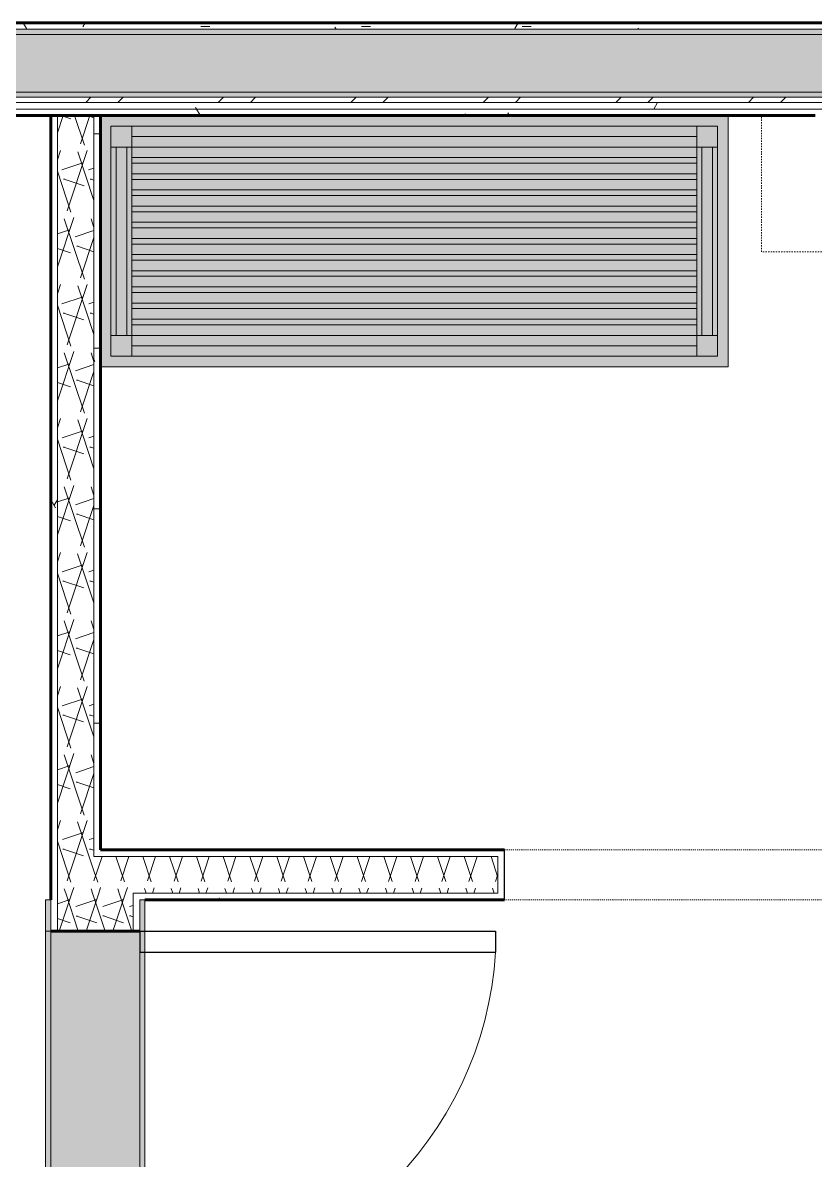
# Model space of a CAD drawing. Header units: inches. Extents: x -4110 to -1807, y 9775 to 11251.
# Drawn here: x -3662.5 to -3586.7, y 10244.3 to 10353 of the extents above; entities that cross this region are included whole.
import ezdxf

# ---------------------------------------------------------------- set-up
doc = ezdxf.new("R2010")
doc.units = ezdxf.units.IN
doc.header["$MEASUREMENT"] = 0
doc.linetypes.add('Dash', pattern=[0.25, 0.125, -0.125])
doc.linetypes.add('Overhead', pattern=[0.15625, 0.09375, -0.0625])
for name, color, linetype, lineweight in [('0-1', 7, 'Continuous', 5), ('0-2', 10, 'Continuous', 18), ('A-DETL-MEDM-1', 50, 'Continuous', 30), ('A-DETL-MEDM-2', 33, 'Overhead', 9), ('A-DOOR-3', 7, 'Continuous', 9), ('A-DOOR-4', 50, 'Continuous', 30), ('A-DOOR-FRAM-1', 31, 'Continuous', 18), ('A-DOOR-FRAM-2', 7, 'Continuous', 9), ('A-WALL', 113, 'Continuous', 18), ('A-WALL-3', 250, 'Continuous', 60), ('A-WALL-4', 10, 'Continuous', 18), ('A-WALL-PATT-1', 7, 'Continuous', 9), ('A-WALL-PATT-2', 253, 'Continuous', 9), ('A-WALL-PATT-4', 111, 'Continuous', 9), ('I-WALL-1', 8, 'Continuous', 5), ('I-WALL-2', 250, 'Continuous', 60), ('I-WALL-3', 10, 'Continuous', 18), ('I-WALL-4', 2, 'Continuous', 5), ('I-WALL-5', 2, 'Continuous', 60), ('Q-CASE-1', 90, 'Continuous', 9), ('Q-CASE-2', 127, 'Continuous', 9), ('Q-CASE-3', 7, 'Continuous', 9), ('Q-CASE-4', 7, 'Dash', 9)]:
    doc.layers.add(name, color=color, linetype=linetype, lineweight=lineweight)
pattern_1 = [(0, (0, 0), (20.48, 5.12), [0.845, -14.515, 0.845, -14.515, -81.92]), (0, (0, 0), (20.48, 5.12), [-30.72, 0.845, -29.875, 0.845, -14.515, -35.84]), (0, (0, 0), (20.48, 5.12), [-76.8, 0.845, -9.395, 0.845, -24.755]), (120, (7.68, 2.56), (-14.67405, 15.1762003), [0.845, -14.515, 0.845, -14.515, -81.92]), (120, (7.68, 2.56), (-14.67405, 15.1762003), [-30.72, 0.845, -29.875, 0.845, -14.515, -35.84]), (120, (7.68, 2.56), (-14.67405, 15.1762003), [-76.8, 0.845, -9.395, 0.845, -24.755]), (240, (10.24, 12.8), (-5.80595, -20.2962003), [0.845, -14.515, 0.845, -14.515, -81.92]), (240, (10.24, 12.8), (-5.80595, -20.2962003), [-30.72, 0.845, -29.875, 0.845, -14.515, -35.84]), (240, (10.24, 12.8), (-5.80595, -20.2962003), [-76.8, 0.845, -9.395, 0.845, -24.755])]
pattern_2 = [(161.57, (0.32, 0.32), (-2.560496185, -0.000537386), [0, -18.214, 2.022, 0]), (18.43, (-0.32, 0.32), (-2.560496185, 0.000537386), [0, -18.214, 2.022, 0]), (108.43, (0.32, 0.32), (1.27922091, -6.400876726), [6.07, -14.166]), (71.57, (-0.32, 0.32), (1.27922091, 6.400876726), [6.07, -14.166])]

# ---------------------------------------------------------------- blocks, each defined once
blk = doc.blocks.new('Door-Opening - CLEAR OPENING - 34_ x 80_-3928451-ENLARGED RCP - 2ND FLOOR PLAN - WEST')
at = {"layer": 'A-DETL-MEDM-1'}
for p, q in [((-17.32, -2.38), (-17.32, 2.37)), ((16.68, 2.37), (16.68, -2.38))]:
    blk.add_line(p, q, dxfattribs=at)
at = {"layer": 'A-DETL-MEDM-2'}
for p, q in [((-17.32, 2.37), (16.68, 2.37)), ((16.68, -2.38), (-17.32, -2.38))]:
    blk.add_line(p, q, dxfattribs=at)
blk = doc.blocks.new('Bath Vanity - Bath Vanity 60_-3668790-ENLARGED RCP - 2ND FLOOR PLAN - WEST')
at = {"layer": 'Q-CASE-1'}
h = blk.add_hatch(color=256, dxfattribs=at)
h.paths.add_polyline_path([(30.74, 0), (30.74, 24), (-29.26, 24), (-29.26, 0), (29.74, 0)], flags=0)
h.paths.add_polyline_path([(29.74, 2), (29.74, 1), (-28.26, 1), (-28.26, 23), (29.74, 23), (29.74, 3)], flags=0)
h.paths.add_polyline_path([(27.74, 17.91), (27.74, 18.45), (-26.26, 18.45), (-26.26, 17.91), (25.28, 17.91)], flags=0)
h.paths.add_polyline_path([(27.74, 11.73), (27.74, 12.27), (-26.26, 12.27), (-26.26, 11.73), (25.28, 11.73)], flags=0)
h.paths.add_polyline_path([(27.74, 10.18), (27.74, 10.73), (-26.26, 10.73), (-26.26, 10.18), (25.28, 10.18)], flags=0)
h.paths.add_polyline_path([(27.74, 8.64), (27.74, 9.18), (-26.26, 9.18), (-26.26, 8.64), (25.28, 8.64)], flags=0)
h.paths.add_polyline_path([(27.74, 20), (-26.26, 20), (-26.26, 19.45), (27.74, 19.45)], flags=0)
h.paths.add_polyline_path([(27.74, 2), (27.74, 3), (-26.26, 3), (-26.26, 2), (25.28, 2)], flags=0)
h.paths.add_polyline_path([(27.74, 14.82), (27.74, 15.36), (-26.26, 15.36), (-26.26, 14.82), (25.28, 14.82)], flags=0)
h.paths.add_polyline_path([(27.74, 13.82), (-26.26, 13.82), (-26.26, 13.27), (27.74, 13.27)], flags=0)
h.paths.add_polyline_path([(27.74, 4.55), (-26.26, 4.55), (-26.26, 4), (27.74, 4)], flags=0)
h.paths.add_polyline_path([(27.74, 7.09), (27.74, 7.64), (-26.26, 7.64), (-26.26, 7.09), (25.28, 7.09)], flags=0)
h.paths.add_polyline_path([(27.74, 16.36), (27.74, 16.91), (-26.26, 16.91), (-26.26, 16.36), (25.28, 16.36)], flags=0)
h.paths.add_polyline_path([(27.74, 5.55), (27.74, 6.09), (-26.26, 6.09), (-26.26, 5.55), (25.28, 5.55)], flags=0)
h.paths.add_polyline_path([(27.74, 21), (27.74, 22), (-26.26, 22), (-26.26, 21), (25.28, 21)], flags=0)
at = {"layer": 'Q-CASE-2'}
h = blk.add_hatch(color=256, dxfattribs=at)
h.paths.add_polyline_path([(29.74, 2), (29.74, 3), (27.74, 3), (27.74, 1), (29.74, 1)], flags=0)
h.paths.add_polyline_path([(29.74, 21), (29.74, 23), (27.74, 23), (27.74, 21), (29.24, 21)], flags=0)
h.paths.add_polyline_path([(-26.26, 2), (-26.26, 3), (-28.26, 3), (-28.26, 1), (-26.26, 1)], flags=0)
h.paths.add_polyline_path([(-26.26, 21), (-26.26, 23), (-28.26, 23), (-28.26, 21), (-26.76, 21)], flags=0)
for points in [[(27.74, 22), (27.74, 23), (-26.26, 23), (-26.26, 22), (25.28, 22)], [(-27.76, 18.45), (-27.76, 21), (-28.26, 21), (-28.26, 3), (-27.76, 3), (-27.76, 17.91)], [(-26.76, 6.09), (-26.76, 21), (-27.76, 21), (-27.76, 3), (-26.76, 3), (-26.76, 5.55)], [(-26.26, 6.09), (-26.26, 21), (-26.76, 21), (-26.76, 3), (-26.26, 3), (-26.26, 5.55)], [(27.74, 20), (27.74, 21), (-26.26, 21), (-26.26, 20), (26.74, 20)], [(28.24, 6.09), (28.24, 21), (27.74, 21), (27.74, 3), (28.24, 3), (28.24, 5.55)], [(29.24, 12.27), (29.24, 21), (28.24, 21), (28.24, 3), (29.24, 3), (29.24, 11.75)], [(29.74, 3), (29.74, 21), (29.24, 21), (29.24, 3)], [(27.74, 18.45), (27.74, 19.45), (-26.26, 19.45), (-26.26, 18.45), (25.28, 18.45)], [(27.74, 16.91), (27.74, 17.91), (-26.26, 17.91), (-26.26, 16.91), (25.28, 16.91)], [(27.74, 15.36), (27.74, 16.36), (-26.26, 16.36), (-26.26, 15.36), (25.28, 15.36)], [(27.74, 13.82), (27.74, 14.82), (-26.26, 14.82), (-26.26, 13.82), (25.28, 13.82)], [(27.74, 12.27), (27.74, 13.27), (-26.26, 13.27), (-26.26, 12.27), (25.28, 12.27)], [(27.74, 10.73), (27.74, 11.73), (-26.26, 11.73), (-26.26, 10.73), (25.28, 10.73)], [(27.74, 9.18), (27.74, 10.18), (-26.26, 10.18), (-26.26, 9.18), (25.28, 9.18)], [(27.74, 7.64), (27.74, 8.64), (-26.26, 8.64), (-26.26, 7.64), (25.28, 7.64)], [(27.74, 7.09), (-26.26, 7.09), (-26.26, 6.09), (27.74, 6.09), (27.74, 6.87)], [(27.74, 4.55), (27.74, 5.55), (-26.26, 5.55), (-26.26, 4.55), (25.28, 4.55)], [(27.74, 3), (27.74, 4), (-26.26, 4), (-26.26, 3), (25.28, 3)], [(27.74, 2), (-26.26, 2), (-26.26, 1), (27.74, 1)]]:
    blk.add_hatch(color=256, dxfattribs=at).paths.add_polyline_path(points, flags=0)
at = {"layer": 'Q-CASE-3'}
for p, q in [((-29.26, 0), (-29.26, 24)), ((-29.26, 24), (30.74, 24)), ((-28.26, 21), (-28.26, 23)), ((-28.26, 23), (-26.26, 23)), ((-26.26, 23), (27.74, 23)), ((-26.26, 23), (-26.26, 21)), ((27.74, 21), (27.74, 23)), ((27.74, 23), (29.74, 23)), ((29.74, 23), (29.74, 21)), ((-26.26, 22), (27.74, 22)), ((-28.26, 21), (-28.26, 3)), ((-26.26, 21), (-28.26, 21)), ((-27.76, 21), (-27.76, 3)), ((-26.76, 21), (-26.76, 3)), ((27.74, 21), (-26.26, 21)), ((-26.26, 21), (-26.26, 3)), ((27.74, 21), (27.74, 3)), ((29.74, 21), (27.74, 21)), ((28.24, 21), (28.24, 3)), ((29.24, 21), (29.24, 3)), ((29.74, 21), (29.74, 3)), ((-26.26, 20), (27.74, 20)), ((27.74, 19.45), (-26.26, 19.45)), ((-26.26, 18.45), (27.74, 18.45)), ((27.74, 17.91), (-26.26, 17.91)), ((-26.26, 16.91), (27.74, 16.91)), ((27.74, 16.36), (-26.26, 16.36)), ((-26.26, 15.36), (27.74, 15.36)), ((27.74, 14.82), (-26.26, 14.82)), ((-26.26, 13.82), (27.74, 13.82)), ((27.74, 13.27), (-26.26, 13.27)), ((-26.26, 12.27), (27.74, 12.27)), ((27.74, 11.73), (-26.26, 11.73)), ((-26.26, 10.73), (27.74, 10.73)), ((27.74, 10.18), (-26.26, 10.18)), ((-26.26, 9.18), (27.74, 9.18)), ((27.74, 8.64), (-26.26, 8.64)), ((-26.26, 7.64), (27.74, 7.64)), ((27.74, 7.09), (-26.26, 7.09)), ((-26.26, 6.09), (27.74, 6.09)), ((27.74, 5.55), (-26.26, 5.55)), ((-26.26, 4.55), (27.74, 4.55)), ((27.74, 4), (-26.26, 4)), ((-28.26, 1), (-28.26, 3)), ((-28.26, 3), (-26.26, 3)), ((-26.26, 3), (27.74, 3)), ((-26.26, 3), (-26.26, 1)), ((27.74, 1), (27.74, 3)), ((27.74, 3), (29.74, 3)), ((29.74, 3), (29.74, 1)), ((-26.26, 2), (27.74, 2)), ((-26.26, 1), (-28.26, 1)), ((-26.26, 1), (27.74, 1)), ((29.74, 1), (27.74, 1))]:
    blk.add_line(p, q, dxfattribs=at)
blk = doc.blocks.new('300 Series Wall Hung Cabinet_326 - 30_-V8-ENLARGED RCP - 2ND FLOOR PLAN - WEST')
at = {"layer": 'Q-CASE-4'}
for p, q in [((-15, 0.19), (-15, 13.19)), ((-15, 13.19), (-5.24, 13.19)), ((4.99, 13.19), (15, 13.19)), ((15, 13.19), (15, 0.19)), ((-10.1, 0.19), (-15, 0.19)), ((15, 0.19), (9.85, 0.19))]:
    blk.add_line(p, q, dxfattribs=at)
blk = doc.blocks.new('SWING - SINGLE - FLUSH - SWING - FLUSH - 2-10 x 6-8 - PASSAGE-4152567-ENLARGED RCP - 2ND FLOOR PLAN - WEST')
at = {"layer": 'A-DOOR-FRAM-1'}
for points in [[(-20, 4.25), (-17, 4.25), (-17, 4.75), (-20, 4.75)], [(-17, 4.25), (17, 4.25), (17, 4.75), (-17, 4.75)], [(17, 4.25), (20, 4.25), (20, 4.75), (17, 4.75)], [(-20, -4.25), (-20, -4.75), (-17, -4.75), (-17, -4.25), (-19.86, -4.25)], [(-17, -4.75), (17, -4.75), (17, -4.25), (-17, -4.25)], [(17, -4.75), (20, -4.75), (20, -4.25), (17, -4.25)]]:
    blk.add_hatch(color=256, dxfattribs=at).paths.add_polyline_path(points, flags=0)
at = {"layer": 'A-DOOR-3'}
blk.add_arc((17, -4.25), 34.07, 180, 266.6343, dxfattribs=at)
at = {"layer": 'A-DOOR-4'}
for p, q in [((15, -4.25), (15, -38.26)), ((17, -4.25), (15, -4.25)), ((17, -4.25), (17, -38.26)), ((17, -38.26), (15, -38.26))]:
    blk.add_line(p, q, dxfattribs=at)
at = {"layer": 'A-DOOR-FRAM-2'}
for p, q in [((-17, 4.75), (-20, 4.75)), ((-20, 4.75), (-20, 4.25)), ((17, 4.75), (-17, 4.75)), ((-17, 4.75), (-17, 4.25)), ((20, 4.75), (17, 4.75)), ((17, 4.75), (17, 4.25)), ((20, 4.75), (20, 4.25)), ((-20, 4.25), (-17, 4.25)), ((-17, 4.25), (17, 4.25)), ((17, 4.25), (20, 4.25)), ((-17, -4.25), (-20, -4.25)), ((-20, -4.75), (-20, -4.25)), ((17, -4.25), (-17, -4.25)), ((-17, -4.75), (-17, -4.25)), ((20, -4.25), (17, -4.25)), ((17, -4.75), (17, -4.25)), ((20, -4.75), (20, -4.25)), ((-20, -4.75), (-17, -4.75)), ((-17, -4.75), (17, -4.75)), ((17, -4.75), (20, -4.75))]:
    blk.add_line(p, q, dxfattribs=at)
blk = doc.blocks.new('CTR - 1st Phase - Unit Layouts_rvt-1-ENLARGED RCP - 2ND FLOOR PLAN - WEST')
at = {"layer": 'A-WALL-PATT-1'}
h = blk.add_hatch(dxfattribs=at)
h.set_pattern_fill('FP_1', color=256, style=0, pattern_type=2)
h.set_pattern_definition(pattern_1)
h.paths.add_polyline_path([(-3659.16, 10269.21), (-3659.16, 10344.15), (-3659.78, 10344.15), (-3659.78, 10269.21)], flags=0)
h = blk.add_hatch(dxfattribs=at)
h.set_pattern_fill('FP_1', color=256, style=0, pattern_type=2)
h.set_pattern_definition(pattern_1)
h.paths.add_polyline_path([(-3655.66, 10273.34), (-3655.03, 10273.34), (-3655.03, 10344.15), (-3655.66, 10344.15), (-3655.66, 10291.07)], flags=0)
h = blk.add_hatch(dxfattribs=at)
h.set_pattern_fill('FP_1', color=256, style=0, pattern_type=2)
h.set_pattern_definition(pattern_1)
h.paths.add_polyline_path([(-3617.03, 10271.59), (-3616.41, 10271.59), (-3616.41, 10273.96), (-3655.03, 10273.96), (-3655.02, 10273.34), (-3617.03, 10273.34)], flags=0)
h.paths.add_polyline_path([(-3581.78, 10271.59), (-3581.78, 10273.34), (-3515.78, 10273.34), (-3515.78, 10273.96), (-3582.41, 10273.96), (-3582.41, 10271.59)], flags=0)
h = blk.add_hatch(dxfattribs=at)
h.set_pattern_fill('FP_1', color=256, style=0, pattern_type=2)
h.set_pattern_definition(pattern_1)
h.paths.add_polyline_path([(-3650.78, 10269.21), (-3616.41, 10269.21), (-3616.41, 10271.59), (-3617.03, 10271.59), (-3617.03, 10269.84), (-3651.91, 10269.84), (-3651.91, 10269.21), (-3651.28, 10269.21)], flags=0)
h.paths.add_polyline_path([(-3582.41, 10269.21), (-3536.63, 10269.21), (-3537.25, 10269.84), (-3581.78, 10269.84), (-3581.78, 10271.59), (-3582.41, 10271.59), (-3582.41, 10269.84)], flags=0)
h.paths.add_polyline_path([(-3526.38, 10269.21), (-3515.78, 10269.21), (-3515.78, 10269.84), (-3527, 10269.84)], flags=0)
at = {"layer": 'A-WALL-PATT-2'}
h = blk.add_hatch(dxfattribs=at)
h.set_pattern_fill('FP_2', color=256, style=0, pattern_type=2)
h.set_pattern_definition(pattern_2)
h.paths.add_polyline_path([(-3655.66, 10269.84), (-3655.66, 10344.15), (-3659.16, 10344.15), (-3659.16, 10269.84)], flags=0)
h = blk.add_hatch(dxfattribs=at)
h.set_pattern_fill('FP_2', color=256, style=0, pattern_type=2)
h.set_pattern_definition(pattern_2)
h.paths.add_polyline_path([(-3617.32, 10269.84), (-3617.03, 10269.84), (-3617.03, 10273.34), (-3655.66, 10273.34), (-3655.66, 10269.84), (-3622.94, 10269.84)], flags=0)
h.paths.add_polyline_path([(-3515.16, 10269.84), (-3515.16, 10273.34), (-3581.78, 10273.34), (-3581.78, 10269.84), (-3515.78, 10269.84)], flags=0)
h = blk.add_hatch(dxfattribs=at)
h.set_pattern_fill('FP_2', color=256, style=0, pattern_type=2)
h.set_pattern_definition(pattern_2)
h.paths.add_polyline_path([(-3659.16, 10200.34), (-3651.91, 10200.34), (-3651.91, 10232.21), (-3659.16, 10232.21), (-3659.16, 10200.96)], flags=0)
h.paths.add_polyline_path([(-3659.16, 10266.21), (-3651.91, 10266.21), (-3651.91, 10269.84), (-3659.16, 10269.84), (-3659.16, 10269.21)], flags=0)
at = {"layer": 'I-WALL-1'}
blk.add_hatch(color=256, dxfattribs=at).paths.add_polyline_path([(-3651.28, 10232.21), (-3651.28, 10266.21), (-3659.78, 10266.21), (-3659.78, 10232.21), (-3651.91, 10232.21)], flags=0)
at = {"layer": 'A-WALL-3'}
for p, q in [((-3659.78, 10269.21), (-3659.78, 10344.15)), ((-3659.78, 10344.15), (-3655.03, 10344.15)), ((-3655.03, 10344.15), (-3655.03, 10273.96)), ((-3655.03, 10273.96), (-3616.41, 10273.96)), ((-3616.41, 10269.21), (-3650.78, 10269.21))]:
    blk.add_line(p, q, dxfattribs=at)
at = {"layer": 'A-WALL-4'}
for p, q in [((-3659.16, 10344.15), (-3659.16, 10269.84)), ((-3655.66, 10344.15), (-3655.66, 10273.34)), ((-3655.66, 10273.34), (-3655.03, 10273.34)), ((-3655.03, 10273.34), (-3617.03, 10273.34)), ((-3617.03, 10273.34), (-3617.03, 10271.59)), ((-3617.03, 10271.59), (-3617.03, 10269.84)), ((-3659.16, 10269.84), (-3659.16, 10269.21)), ((-3617.03, 10269.84), (-3651.91, 10269.84)), ((-3651.91, 10269.84), (-3651.91, 10269.21)), ((-3659.16, 10269.21), (-3659.16, 10266.21)), ((-3651.91, 10269.21), (-3651.91, 10266.21))]:
    blk.add_line(p, q, dxfattribs=at)
at = {"layer": 'I-WALL-2'}
blk.add_line((-3651.28, 10266.21), (-3659.78, 10266.21), dxfattribs=at)
at = {"layer": 'I-WALL-3'}
for p, q in [((-3659.78, 10266.21), (-3659.78, 10232.21)), ((-3651.28, 10232.21), (-3651.28, 10266.21))]:
    blk.add_line(p, q, dxfattribs=at)
at = {"layer": '0-2'}
for name, p, rotation in [('Bath Vanity - Bath Vanity 60_-3668790-ENLARGED RCP - 2ND FLOOR PLAN - WEST', (-3624.29, 10344.15), 180), ('300 Series Wall Hung Cabinet_326 - 30_-V8-ENLARGED RCP - 2ND FLOOR PLAN - WEST', (-3576.84, 10344.33), 180), ('SWING - SINGLE - FLUSH - SWING - FLUSH - 2-10 x 6-8 - PASSAGE-4152567-ENLARGED RCP - 2ND FLOOR PLAN - WEST', (-3655.53, 10249.21), 90.0000000000039)]:
    blk.add_blockref(name, p, dxfattribs=dict(at, rotation=rotation))
blk.add_blockref('Door-Opening - CLEAR OPENING - 34_ x 80_-3928451-ENLARGED RCP - 2ND FLOOR PLAN - WEST', (-3599.08, 10271.59), dxfattribs=at)

msp = doc.modelspace()

# ---------------------------------------------------------------- hatches: boundary and pattern name
at = {"layer": 'A-WALL-PATT-4'}
h = msp.add_hatch(dxfattribs=at)
h.set_pattern_fill('FP_1', color=256, style=0, pattern_type=2)
h.set_pattern_definition(pattern_1)
h.paths.add_polyline_path([(-3675.88, 10352.4), (-3504.67, 10352.4), (-3504.67, 10353.03), (-3852.47, 10353.03), (-3852.47, 10352.4), (-3690.3, 10352.4)], flags=0)
h = msp.add_hatch(dxfattribs=at)
h.set_pattern_fill('FP_2', color=256, style=0, pattern_type=2)
h.set_pattern_definition(pattern_2)
h.paths.add_polyline_path([(-3503.98, 10346.4), (-3501.67, 10346.4), (-3501.67, 10351.34), (-3504.67, 10351.34), (-3504.67, 10351.9), (-3851.85, 10351.9), (-3851.85, 10351.84), (-3852.47, 10351.84), (-3852.47, 10346.4), (-3505.06, 10346.4)], flags=0)
h = msp.add_hatch(dxfattribs=at)
h.set_pattern_fill('FP_33', color=256, style=0, pattern_type=2)
h.set_pattern_definition([(45, (0, 0), (-6.335677, 6.335677), []), (45, (0, 9.6), (-6.335677, 6.335677), [])])
h.paths.add_polyline_path([(-3515.08, 10345.4), (-3501.67, 10345.4), (-3501.67, 10345.9), (-3852.47, 10345.9), (-3852.47, 10345.4), (-3515.1, 10345.4)], flags=0)
h = msp.add_hatch(dxfattribs=at)
h.set_pattern_fill('FP_1', color=256, style=0, pattern_type=2)
h.set_pattern_definition(pattern_1)
h.paths.add_polyline_path([(-3852.47, 10344.78), (-3501.67, 10344.78), (-3501.67, 10345.4), (-3852.47, 10345.4)], flags=0)
h = msp.add_hatch(dxfattribs=at)
h.set_pattern_fill('FP_1', color=256, style=0, pattern_type=2)
h.set_pattern_definition(pattern_1)
h.paths.add_polyline_path([(-3506.17, 10344.15), (-3501.67, 10344.15), (-3501.67, 10344.78), (-3852.47, 10344.78), (-3852.47, 10344.15), (-3586.69, 10344.15), (-3586.69, 10344.77), (-3566.74, 10344.77), (-3566.74, 10344.15), (-3509.66, 10344.15)], flags=0)
at = {"layer": 'I-WALL-4'}
for points in [[(-3505.06, 10351.9), (-3504.67, 10351.9), (-3504.67, 10352.4), (-3852.47, 10352.4), (-3852.47, 10351.9), (-3521.9, 10351.9)], [(-3504.38, 10345.9), (-3501.67, 10345.9), (-3501.67, 10346.4), (-3852.47, 10346.4), (-3852.47, 10345.9), (-3504.47, 10345.9)]]:
    msp.add_hatch(color=256, dxfattribs=at).paths.add_polyline_path(points, flags=0)

# ---------------------------------------------------------------- linework, layer by layer
at = {"layer": 'A-WALL'}
for p, q in [((-3852.47, 10352.4), (-3504.67, 10352.4)), ((-3852.47, 10351.9), (-3504.67, 10351.9)), ((-3852.47, 10346.4), (-3501.67, 10346.4)), ((-3852.47, 10345.9), (-3501.67, 10345.9)), ((-3852.47, 10345.4), (-3501.67, 10345.4)), ((-3852.47, 10344.78), (-3501.67, 10344.78))]:
    msp.add_line(p, q, dxfattribs=at)
at = {"layer": 'I-WALL-5'}
for p, q in [((-3852.47, 10353.03), (-3505.3, 10353.03)), ((-3586.69, 10344.15), (-3852.47, 10344.15))]:
    msp.add_line(p, q, dxfattribs=at)

# ---------------------------------------------------------------- block references
at = {"layer": '0-1'}
msp.add_blockref('CTR - 1st Phase - Unit Layouts_rvt-1-ENLARGED RCP - 2ND FLOOR PLAN - WEST', (0, 0), dxfattribs=at)

doc.saveas('drawing.dxf')
